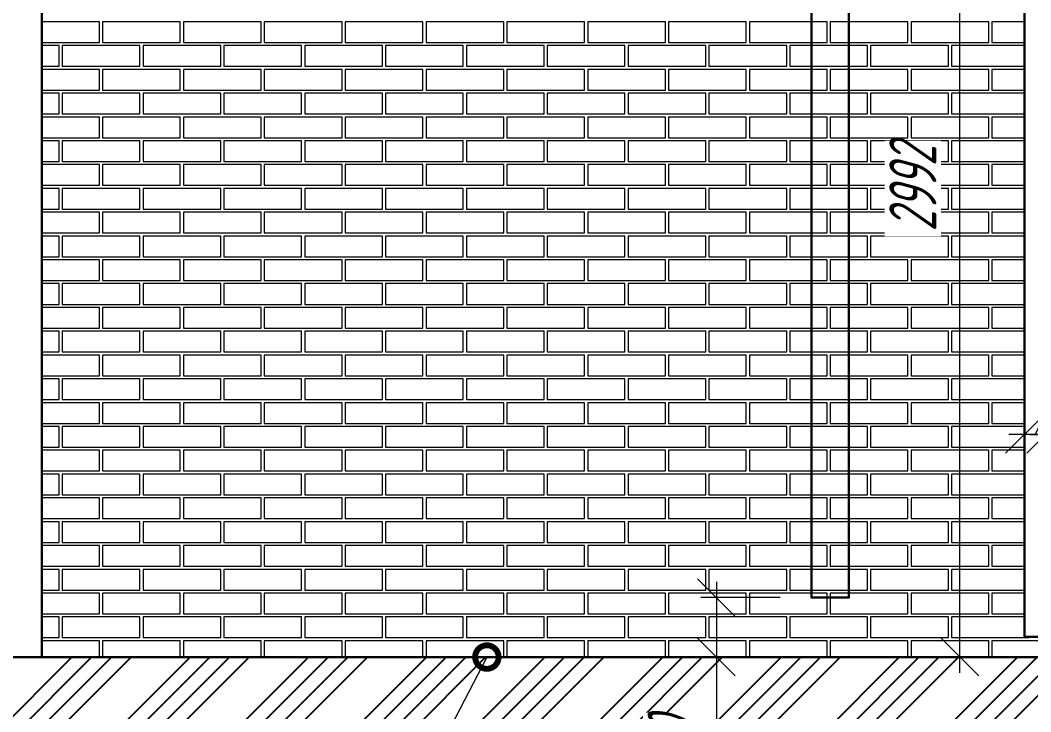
# Model space of a CAD drawing. Header units: millimetres. Extents: x -85477 to 745244, y -3684 to 128206.
# Drawn here: x 707928 to 711153, y 70829 to 73037 of the extents above; entities that cross this region are included whole.
import ezdxf
from ezdxf import colors
from ezdxf.entities.mleader import LeaderData, LeaderLine
from ezdxf.math import Vec2, Vec3

# ---------------------------------------------------------------- set-up
doc = ezdxf.new("R2010")
doc.units = ezdxf.units.MM
doc.linetypes.add('JIS_02_0.7', pattern=[1.35, 0.75, -0.6])
for name, color, linetype, lineweight in [('РАЗМЕРЫ', 5, 'Continuous', 15), ('СТЕНЫ 01', 7, 'Continuous', 50), ('ТЕКСТ', 106, 'Continuous', 20)]:
    doc.layers.add(name, color=color, linetype=linetype, lineweight=lineweight)
doc.layers.add('ШТРИХОВКА', color=3, linetype='Continuous', transparency=0.5)
doc.styles.add('ism - 01', font='simplex.shx', dxfattribs={"width": 0.62, "oblique": 15, "height": 150})
doc.styles.add('ism - 02', font='simplex.shx', dxfattribs={"width": 0.8, "oblique": 15, "height": 150})
doc.dimstyles.new('ism - 01', dxfattribs={"dimtxt": 150, "dimasz": 120, "dimexe": 50, "dimexo": 100, "dimgap": 65, "dimtad": 1, "dimdec": 0, "dimtxsty": 'ism - 01', "dimblk": 'OBLIQUE', "dimcen": 0, "dimdle": 50, "dimadec": 0, "dimazin": 0, "dimtfac": 1, "dimtdec": 0, "dimtmove": 0, "dimatfit": 3, "dimldrblk": 'OBLIQUE', "dimfxl": 1, "dimlwd": -1, "dimlwe": -1, "dimarcsym": 0})

# ---------------------------------------------------------------- blocks, each defined once
blk = doc.blocks.new('_Oblique')
at = {"color": 0, "lineweight": -2}
blk.add_line((-0.5, -0.5), (0.5, 0.5), dxfattribs=at)
blk = doc.blocks.new('*D349')
at = {"layer": 'Defpoints', "color": 0}
for p in [(710452.6, 71194), (710149.5, 71004), (710452.6, 71004)]:
    blk.add_point(p, dxfattribs=at)
at = {"layer": 'РАЗМЕРЫ', "color": 0}
for p, q in [((710149.5, 71244), (710149.5, 71004)), ((710352.6, 71194), (710099.5, 71194)), ((710352.6, 71004), (710099.5, 71004)), ((710149.5, 71004), (710149.5, 70553.4))]:
    blk.add_line(p, q, dxfattribs=at)
at = {"layer": 'РАЗМЕРЫ', "color": 0, "xscale": 120, "yscale": 120, "zscale": 120}
for p, rotation in [((710149.5, 71194), 90), ((710149.5, 71004), 270)]:
    blk.add_blockref('_Oblique', p, dxfattribs=dict(at, rotation=rotation))
at = {"layer": 'РАЗМЕРЫ', "color": 0, "insert": (710005.2, 70718.7), "char_height": 150, "attachment_point": 5, "rotation": 90, "style": 'ism - 01', "bg_fill": 3, "box_fill_scale": 1.1, "bg_fill_color": 256, "bg_fill_true_color": 13158600, "bg_fill_transparency": 0}
blk.add_mtext('190', dxfattribs=at)
blk = doc.blocks.new('_DotSmall')
at = {"color": 0, "linetype": 'ByBlock', "const_width": 0.5}
blk.add_lwpolyline([(-0.0625, 0, 1), (0.0625, 0, 1)], format="xyb", close=True, dxfattribs=at)
blk = doc.blocks.new('*D361')
at = {"layer": 'Defpoints', "color": 0}
for p in [(711568.2, 71069), (711362.3, 71004), (711568.2, 71004)]:
    blk.add_point(p, dxfattribs=at)
at = {"layer": 'РАЗМЕРЫ', "color": 0}
for p, q in [((711362.3, 71069), (711362.3, 71189)), ((711468.2, 71069), (711312.3, 71069)), ((711362.3, 71069), (711362.3, 71004)), ((711468.2, 71004), (711312.3, 71004)), ((711362.3, 71004), (711362.3, 70591.4))]:
    blk.add_line(p, q, dxfattribs=at)
at = {"layer": 'РАЗМЕРЫ', "color": 0, "xscale": 120, "yscale": 120, "zscale": 120}
for p, rotation in [((711362.3, 71069), 270), ((711362.3, 71004), 90)]:
    blk.add_blockref('_Oblique', p, dxfattribs=dict(at, rotation=rotation))
at = {"layer": 'РАЗМЕРЫ', "color": 0, "insert": (711214.8, 70617.7), "char_height": 150, "attachment_point": 5, "rotation": 90, "style": 'ism - 01', "bg_fill": 3, "box_fill_scale": 1.1, "bg_fill_color": 256, "bg_fill_true_color": 13158600, "bg_fill_transparency": 0}
blk.add_mtext('65', dxfattribs=at)
blk = doc.blocks.new('*D362')
at = {"layer": 'Defpoints', "color": 0}
for p in [(710926.7, 73996), (711132.6, 73996), (711132.6, 71004)]:
    blk.add_point(p, dxfattribs=at)
at = {"layer": 'РАЗМЕРЫ', "color": 0}
for p, q in [((710926.7, 70954), (710926.7, 74046)), ((711032.6, 73996), (710876.7, 73996)), ((711032.6, 71004), (710876.7, 71004))]:
    blk.add_line(p, q, dxfattribs=at)
at = {"layer": 'РАЗМЕРЫ', "color": 0, "xscale": 120, "yscale": 120, "zscale": 120}
for p, rotation in [((710926.7, 73996), 90), ((710926.7, 71004), 270)]:
    blk.add_blockref('_Oblique', p, dxfattribs=dict(at, rotation=rotation))
at = {"layer": 'РАЗМЕРЫ', "color": 0, "insert": (710776.5, 72500), "char_height": 150, "attachment_point": 5, "rotation": 90, "style": 'ism - 01', "bg_fill": 3, "box_fill_scale": 1.1, "bg_fill_color": 256, "bg_fill_true_color": 13158600, "bg_fill_transparency": 0}
blk.add_mtext('2992', dxfattribs=at)
blk = doc.blocks.new('*D509')
at = {"layer": 'Defpoints', "color": 0}
for p in [(712080.6, 71714.4), (711200.6, 71139), (712080.6, 71119)]:
    blk.add_point(p, dxfattribs=at)
at = {"layer": 'РАЗМЕРЫ', "color": 0, "linetype": 'Continuous'}
for p, q in [((711200.6, 71239), (711200.6, 71764.4)), ((712080.6, 71219), (712080.6, 71764.4)), ((711150.6, 71714.4), (712130.6, 71714.4))]:
    blk.add_line(p, q, dxfattribs=at)
at = {"layer": 'РАЗМЕРЫ', "color": 0, "xscale": 120, "yscale": 120, "zscale": 120, "rotation": 180}
blk.add_blockref('_Oblique', (711200.6, 71714.4), dxfattribs=at)
at = {"layer": 'РАЗМЕРЫ', "color": 0, "xscale": 120, "yscale": 120, "zscale": 120}
blk.add_blockref('_Oblique', (712080.6, 71714.4), dxfattribs=at)
at = {"layer": 'РАЗМЕРЫ', "color": 0, "insert": (711640.6, 71854.4), "char_height": 150, "attachment_point": 5, "style": 'ism - 01', "bg_fill": 3, "box_fill_scale": 1.1, "bg_fill_color": 256, "bg_fill_true_color": 13158600, "bg_fill_transparency": 0}
blk.add_mtext('880', dxfattribs=at)
blk = doc.blocks.new('*D510')
at = {"layer": 'Defpoints', "color": 0}
for p in [(711132.6, 71714.4), (711132.6, 71714.4), (711200.6, 71714.4)]:
    blk.add_point(p, dxfattribs=at)
at = {"layer": 'РАЗМЕРЫ', "color": 0, "linetype": 'Continuous'}
for p, q in [((711302.8, 72003.9), (711166.6, 71714.4)), ((711591.5, 72003.9), (711302.8, 72003.9)), ((711132.6, 71814.4), (711132.6, 71764.4)), ((711200.6, 71814.4), (711200.6, 71764.4)), ((711250.6, 71714.4), (711082.6, 71714.4))]:
    blk.add_line(p, q, dxfattribs=at)
at = {"layer": 'РАЗМЕРЫ', "color": 0, "xscale": 120, "yscale": 120, "zscale": 120}
blk.add_blockref('_Oblique', (711132.6, 71714.4), dxfattribs=at)
at = {"layer": 'РАЗМЕРЫ', "color": 0, "xscale": 120, "yscale": 120, "zscale": 120, "rotation": 180}
blk.add_blockref('_Oblique', (711200.6, 71714.4), dxfattribs=at)
at = {"layer": 'РАЗМЕРЫ', "color": 0, "insert": (711447.2, 72148.2), "char_height": 150, "attachment_point": 5, "style": 'ism - 01', "bg_fill": 3, "box_fill_scale": 1.1, "bg_fill_color": 256, "bg_fill_true_color": 13158600, "bg_fill_transparency": 0}
blk.add_mtext('68', dxfattribs=at)

msp = doc.modelspace()

# ---------------------------------------------------------------- hatches: boundary and pattern name
at = {"layer": 'ШТРИХОВКА', "true_color": 0x000000}
h = msp.add_hatch(dxfattribs=at)
h.set_pattern_fill('ANSI34', color=18, scale=14)
h.set_pattern_definition([(45, (62769.92, -19123.8), (-188.58538, 188.58538), []), (45, (62832.78, -19123.8), (-188.58538, 188.58538), []), (45, (62895.65, -19123.8), (-188.58538, 188.58538), []), (45, (62958.5, -19123.8), (-188.58538, 188.58538), [])])
h.paths.add_polyline_path([(711656.6, 71004), (705769.8, 71004), (705770.3, 70704), (711469.1, 70704), (714550.4, 68006.5), (717981.6, 68006.5), (717981.6, 70544), (723506.6, 70544), (723506.6, 70844), (717681.6, 70844), (717681.6, 68254), (714581.6, 68254), (714581.6, 68466), (714337.8, 68466), (714337.8, 68677.5), (714094.1, 68677.5), (714094.1, 68889), (713850.3, 68889), (713850.3, 69100.5), (713606.6, 69100.5), (713606.6, 69312), (713362.8, 69312), (713362.8, 69523.5), (713119.1, 69523.5), (713119.1, 69735), (712875.3, 69735), (712875.3, 69946.5), (712631.6, 69946.5), (712631.6, 70158), (712387.8, 70158), (712387.8, 70369.5), (712144.1, 70369.5), (712144.1, 70581), (711900.3, 70581), (711900.3, 70792.5), (711656.6, 70792.5)])

# ---------------------------------------------------------------- linework, layer by layer
at = {"layer": 'РАЗМЕРЫ', "color": 9, "transparency": 33554559}
for points in [[(707996.6, 72966), (708180.9, 72966), (708180.9, 73032), (707996.6, 73032)], [(711132.6, 73032), (711028.9, 73032), (711028.9, 72966), (711132.6, 72966)], [(707996.6, 72890), (708051.9, 72890), (708051.9, 72956), (707996.6, 72956)], [(711132.6, 72956), (710899.9, 72956), (710899.9, 72890), (711132.6, 72890)], [(707996.6, 72814), (708180.9, 72814), (708180.9, 72880), (707996.6, 72880)], [(711132.6, 72880), (711028.9, 72880), (711028.9, 72814), (711132.6, 72814)], [(707996.6, 72738), (708051.9, 72738), (708051.9, 72804), (707996.6, 72804)], [(711132.6, 72804), (710899.9, 72804), (710899.9, 72738), (711132.6, 72738)], [(707996.6, 72662), (708180.9, 72662), (708180.9, 72728), (707996.6, 72728)], [(711132.6, 72728), (711028.9, 72728), (711028.9, 72662), (711132.6, 72662)], [(707996.6, 72586), (708051.9, 72586), (708051.9, 72652), (707996.6, 72652)], [(711132.6, 72652), (710899.9, 72652), (710899.9, 72586), (711132.6, 72586)], [(707996.6, 72510), (708180.9, 72510), (708180.9, 72576), (707996.6, 72576)], [(711132.6, 72576), (711028.9, 72576), (711028.9, 72510), (711132.6, 72510)], [(707996.6, 72434), (708051.9, 72434), (708051.9, 72500), (707996.6, 72500)], [(711132.6, 72500), (710899.9, 72500), (710899.9, 72434), (711132.6, 72434)], [(707996.6, 72358), (708180.9, 72358), (708180.9, 72424), (707996.6, 72424)], [(711132.6, 72424), (711028.9, 72424), (711028.9, 72358), (711132.6, 72358)], [(707996.6, 72282), (708051.9, 72282), (708051.9, 72348), (707996.6, 72348)], [(711132.6, 72348), (710899.9, 72348), (710899.9, 72282), (711132.6, 72282)], [(707996.6, 72206), (708180.9, 72206), (708180.9, 72272), (707996.6, 72272)], [(711132.6, 72272), (711028.9, 72272), (711028.9, 72206), (711132.6, 72206)], [(707996.6, 72130), (708051.9, 72130), (708051.9, 72196), (707996.6, 72196)], [(711132.6, 72196), (710899.9, 72196), (710899.9, 72130), (711132.6, 72130)], [(707996.6, 72054), (708180.9, 72054), (708180.9, 72120), (707996.6, 72120)], [(711132.6, 72120), (711028.9, 72120), (711028.9, 72054), (711132.6, 72054)], [(707996.6, 71978), (708051.9, 71978), (708051.9, 72044), (707996.6, 72044)], [(711132.6, 72044), (710899.9, 72044), (710899.9, 71978), (711132.6, 71978)], [(707996.6, 71902), (708180.9, 71902), (708180.9, 71968), (707996.6, 71968)], [(711132.6, 71968), (711028.9, 71968), (711028.9, 71902), (711132.6, 71902)], [(707996.6, 71826), (708051.9, 71826), (708051.9, 71892), (707996.6, 71892)], [(711132.6, 71892), (710899.9, 71892), (710899.9, 71826), (711132.6, 71826)], [(707996.6, 71750), (708180.9, 71750), (708180.9, 71816), (707996.6, 71816)], [(711132.6, 71816), (711028.9, 71816), (711028.9, 71750), (711132.6, 71750)], [(707996.6, 71674), (708051.9, 71674), (708051.9, 71740), (707996.6, 71740)], [(711132.6, 71740), (710899.9, 71740), (710899.9, 71674), (711132.6, 71674)], [(707996.6, 71598), (708180.9, 71598), (708180.9, 71664), (707996.6, 71664)], [(711132.6, 71664), (711028.9, 71664), (711028.9, 71598), (711132.6, 71598)], [(707996.6, 71522), (708051.9, 71522), (708051.9, 71588), (707996.6, 71588)], [(711132.6, 71588), (710899.9, 71588), (710899.9, 71522), (711132.6, 71522)], [(707996.6, 71446), (708180.9, 71446), (708180.9, 71512), (707996.6, 71512)], [(711132.6, 71512), (711028.9, 71512), (711028.9, 71446), (711132.6, 71446)], [(707996.6, 71370), (708051.9, 71370), (708051.9, 71436), (707996.6, 71436)], [(711132.6, 71436), (710899.9, 71436), (710899.9, 71370), (711132.6, 71370)], [(707996.6, 71294), (708180.9, 71294), (708180.9, 71360), (707996.6, 71360)], [(711132.6, 71360), (711028.9, 71360), (711028.9, 71294), (711132.6, 71294)], [(707996.6, 71218), (708051.9, 71218), (708051.9, 71284), (707996.6, 71284)], [(711132.6, 71284), (710899.9, 71284), (710899.9, 71218), (711132.6, 71218)], [(707996.6, 71142), (708180.9, 71142), (708180.9, 71208), (707996.6, 71208)], [(711132.6, 71208), (711028.9, 71208), (711028.9, 71142), (711132.6, 71142)], [(707996.6, 71066), (708051.9, 71066), (708051.9, 71132), (707996.6, 71132)], [(711132.6, 71132), (710899.9, 71132), (710899.9, 71066), (711147.9, 71066), (711147.9, 71069)], [(708180.9, 71004), (708180.9, 71056), (707996.6, 71056)], [(708438.9, 71004), (708438.9, 71056), (708190.9, 71056), (708190.9, 71004)], [(708696.9, 71004), (708696.9, 71056), (708448.9, 71056), (708448.9, 71004)], [(708954.9, 71004), (708954.9, 71056), (708706.9, 71056), (708706.9, 71004)], [(709212.9, 71004), (709212.9, 71056), (708964.9, 71056), (708964.9, 71004)], [(709470.9, 71004), (709470.9, 71056), (709222.9, 71056), (709222.9, 71004)], [(709728.9, 71004), (709728.9, 71056), (709480.9, 71056), (709480.9, 71004)], [(709986.9, 71004), (709986.9, 71056), (709738.9, 71056), (709738.9, 71004)], [(710244.9, 71004), (710244.9, 71056), (709996.9, 71056), (709996.9, 71004)], [(710502.9, 71004), (710502.9, 71056), (710254.9, 71056), (710254.9, 71004)], [(710760.9, 71004), (710760.9, 71056), (710512.9, 71056), (710512.9, 71004)], [(711018.9, 71004), (711018.9, 71056), (710770.9, 71056), (710770.9, 71004)], [(711276.9, 71004), (711276.9, 71056), (711028.9, 71056), (711028.9, 71004)]]:
    msp.add_lwpolyline(points, dxfattribs=at)
for points in [[(708190.9, 72966), (708438.9, 72966), (708438.9, 73032), (708190.9, 73032)], [(708448.9, 72966), (708696.9, 72966), (708696.9, 73032), (708448.9, 73032)], [(708706.9, 72966), (708954.9, 72966), (708954.9, 73032), (708706.9, 73032)], [(708964.9, 72966), (709212.9, 72966), (709212.9, 73032), (708964.9, 73032)], [(709222.9, 72966), (709470.9, 72966), (709470.9, 73032), (709222.9, 73032)], [(709480.9, 72966), (709728.9, 72966), (709728.9, 73032), (709480.9, 73032)], [(709738.9, 72966), (709986.9, 72966), (709986.9, 73032), (709738.9, 73032)], [(709996.9, 72966), (710244.9, 72966), (710244.9, 73032), (709996.9, 73032)], [(710254.9, 72966), (710502.9, 72966), (710502.9, 73032), (710254.9, 73032)], [(710512.9, 72966), (710760.9, 72966), (710760.9, 73032), (710512.9, 73032)], [(710770.9, 72966), (711018.9, 72966), (711018.9, 73032), (710770.9, 73032)], [(708061.9, 72890), (708309.9, 72890), (708309.9, 72956), (708061.9, 72956)], [(708319.9, 72890), (708567.9, 72890), (708567.9, 72956), (708319.9, 72956)], [(708577.9, 72890), (708825.9, 72890), (708825.9, 72956), (708577.9, 72956)], [(708835.9, 72890), (709083.9, 72890), (709083.9, 72956), (708835.9, 72956)], [(709093.9, 72890), (709341.9, 72890), (709341.9, 72956), (709093.9, 72956)], [(709351.9, 72890), (709599.9, 72890), (709599.9, 72956), (709351.9, 72956)], [(709609.9, 72890), (709857.9, 72890), (709857.9, 72956), (709609.9, 72956)], [(709867.9, 72890), (710115.9, 72890), (710115.9, 72956), (709867.9, 72956)], [(710125.9, 72890), (710373.9, 72890), (710373.9, 72956), (710125.9, 72956)], [(710383.9, 72890), (710631.9, 72890), (710631.9, 72956), (710383.9, 72956)], [(710641.9, 72890), (710889.9, 72890), (710889.9, 72956), (710641.9, 72956)], [(708190.9, 72814), (708438.9, 72814), (708438.9, 72880), (708190.9, 72880)], [(708448.9, 72814), (708696.9, 72814), (708696.9, 72880), (708448.9, 72880)], [(708706.9, 72814), (708954.9, 72814), (708954.9, 72880), (708706.9, 72880)], [(708964.9, 72814), (709212.9, 72814), (709212.9, 72880), (708964.9, 72880)], [(709222.9, 72814), (709470.9, 72814), (709470.9, 72880), (709222.9, 72880)], [(709480.9, 72814), (709728.9, 72814), (709728.9, 72880), (709480.9, 72880)], [(709738.9, 72814), (709986.9, 72814), (709986.9, 72880), (709738.9, 72880)], [(709996.9, 72814), (710244.9, 72814), (710244.9, 72880), (709996.9, 72880)], [(710254.9, 72814), (710502.9, 72814), (710502.9, 72880), (710254.9, 72880)], [(710512.9, 72814), (710760.9, 72814), (710760.9, 72880), (710512.9, 72880)], [(710770.9, 72814), (711018.9, 72814), (711018.9, 72880), (710770.9, 72880)], [(708061.9, 72738), (708309.9, 72738), (708309.9, 72804), (708061.9, 72804)], [(708319.9, 72738), (708567.9, 72738), (708567.9, 72804), (708319.9, 72804)], [(708577.9, 72738), (708825.9, 72738), (708825.9, 72804), (708577.9, 72804)], [(708835.9, 72738), (709083.9, 72738), (709083.9, 72804), (708835.9, 72804)], [(709093.9, 72738), (709341.9, 72738), (709341.9, 72804), (709093.9, 72804)], [(709351.9, 72738), (709599.9, 72738), (709599.9, 72804), (709351.9, 72804)], [(709609.9, 72738), (709857.9, 72738), (709857.9, 72804), (709609.9, 72804)], [(709867.9, 72738), (710115.9, 72738), (710115.9, 72804), (709867.9, 72804)], [(710125.9, 72738), (710373.9, 72738), (710373.9, 72804), (710125.9, 72804)], [(710383.9, 72738), (710631.9, 72738), (710631.9, 72804), (710383.9, 72804)], [(710641.9, 72738), (710889.9, 72738), (710889.9, 72804), (710641.9, 72804)], [(708190.9, 72662), (708438.9, 72662), (708438.9, 72728), (708190.9, 72728)], [(708448.9, 72662), (708696.9, 72662), (708696.9, 72728), (708448.9, 72728)], [(708706.9, 72662), (708954.9, 72662), (708954.9, 72728), (708706.9, 72728)], [(708964.9, 72662), (709212.9, 72662), (709212.9, 72728), (708964.9, 72728)], [(709222.9, 72662), (709470.9, 72662), (709470.9, 72728), (709222.9, 72728)], [(709480.9, 72662), (709728.9, 72662), (709728.9, 72728), (709480.9, 72728)], [(709738.9, 72662), (709986.9, 72662), (709986.9, 72728), (709738.9, 72728)], [(709996.9, 72662), (710244.9, 72662), (710244.9, 72728), (709996.9, 72728)], [(710254.9, 72662), (710502.9, 72662), (710502.9, 72728), (710254.9, 72728)], [(710512.9, 72662), (710760.9, 72662), (710760.9, 72728), (710512.9, 72728)], [(710770.9, 72662), (711018.9, 72662), (711018.9, 72728), (710770.9, 72728)], [(708061.9, 72586), (708309.9, 72586), (708309.9, 72652), (708061.9, 72652)], [(708319.9, 72586), (708567.9, 72586), (708567.9, 72652), (708319.9, 72652)], [(708577.9, 72586), (708825.9, 72586), (708825.9, 72652), (708577.9, 72652)], [(708835.9, 72586), (709083.9, 72586), (709083.9, 72652), (708835.9, 72652)], [(709093.9, 72586), (709341.9, 72586), (709341.9, 72652), (709093.9, 72652)], [(709351.9, 72586), (709599.9, 72586), (709599.9, 72652), (709351.9, 72652)], [(709609.9, 72586), (709857.9, 72586), (709857.9, 72652), (709609.9, 72652)], [(709867.9, 72586), (710115.9, 72586), (710115.9, 72652), (709867.9, 72652)], [(710125.9, 72586), (710373.9, 72586), (710373.9, 72652), (710125.9, 72652)], [(710383.9, 72586), (710631.9, 72586), (710631.9, 72652), (710383.9, 72652)], [(710641.9, 72586), (710889.9, 72586), (710889.9, 72652), (710641.9, 72652)], [(708190.9, 72510), (708438.9, 72510), (708438.9, 72576), (708190.9, 72576)], [(708448.9, 72510), (708696.9, 72510), (708696.9, 72576), (708448.9, 72576)], [(708706.9, 72510), (708954.9, 72510), (708954.9, 72576), (708706.9, 72576)], [(708964.9, 72510), (709212.9, 72510), (709212.9, 72576), (708964.9, 72576)], [(709222.9, 72510), (709470.9, 72510), (709470.9, 72576), (709222.9, 72576)], [(709480.9, 72510), (709728.9, 72510), (709728.9, 72576), (709480.9, 72576)], [(709738.9, 72510), (709986.9, 72510), (709986.9, 72576), (709738.9, 72576)], [(709996.9, 72510), (710244.9, 72510), (710244.9, 72576), (709996.9, 72576)], [(710254.9, 72510), (710502.9, 72510), (710502.9, 72576), (710254.9, 72576)], [(710512.9, 72510), (710760.9, 72510), (710760.9, 72576), (710512.9, 72576)], [(710770.9, 72510), (711018.9, 72510), (711018.9, 72576), (710770.9, 72576)], [(708061.9, 72434), (708309.9, 72434), (708309.9, 72500), (708061.9, 72500)], [(708319.9, 72434), (708567.9, 72434), (708567.9, 72500), (708319.9, 72500)], [(708577.9, 72434), (708825.9, 72434), (708825.9, 72500), (708577.9, 72500)], [(708835.9, 72434), (709083.9, 72434), (709083.9, 72500), (708835.9, 72500)], [(709093.9, 72434), (709341.9, 72434), (709341.9, 72500), (709093.9, 72500)], [(709351.9, 72434), (709599.9, 72434), (709599.9, 72500), (709351.9, 72500)], [(709609.9, 72434), (709857.9, 72434), (709857.9, 72500), (709609.9, 72500)], [(709867.9, 72434), (710115.9, 72434), (710115.9, 72500), (709867.9, 72500)], [(710125.9, 72434), (710373.9, 72434), (710373.9, 72500), (710125.9, 72500)], [(710383.9, 72434), (710631.9, 72434), (710631.9, 72500), (710383.9, 72500)], [(710641.9, 72434), (710889.9, 72434), (710889.9, 72500), (710641.9, 72500)], [(708190.9, 72358), (708438.9, 72358), (708438.9, 72424), (708190.9, 72424)], [(708448.9, 72358), (708696.9, 72358), (708696.9, 72424), (708448.9, 72424)], [(708706.9, 72358), (708954.9, 72358), (708954.9, 72424), (708706.9, 72424)], [(708964.9, 72358), (709212.9, 72358), (709212.9, 72424), (708964.9, 72424)], [(709222.9, 72358), (709470.9, 72358), (709470.9, 72424), (709222.9, 72424)], [(709480.9, 72358), (709728.9, 72358), (709728.9, 72424), (709480.9, 72424)], [(709738.9, 72358), (709986.9, 72358), (709986.9, 72424), (709738.9, 72424)], [(709996.9, 72358), (710244.9, 72358), (710244.9, 72424), (709996.9, 72424)], [(710254.9, 72358), (710502.9, 72358), (710502.9, 72424), (710254.9, 72424)], [(710512.9, 72358), (710760.9, 72358), (710760.9, 72424), (710512.9, 72424)], [(710770.9, 72358), (711018.9, 72358), (711018.9, 72424), (710770.9, 72424)], [(708061.9, 72282), (708309.9, 72282), (708309.9, 72348), (708061.9, 72348)], [(708319.9, 72282), (708567.9, 72282), (708567.9, 72348), (708319.9, 72348)], [(708577.9, 72282), (708825.9, 72282), (708825.9, 72348), (708577.9, 72348)], [(708835.9, 72282), (709083.9, 72282), (709083.9, 72348), (708835.9, 72348)], [(709093.9, 72282), (709341.9, 72282), (709341.9, 72348), (709093.9, 72348)], [(709351.9, 72282), (709599.9, 72282), (709599.9, 72348), (709351.9, 72348)], [(709609.9, 72282), (709857.9, 72282), (709857.9, 72348), (709609.9, 72348)], [(709867.9, 72282), (710115.9, 72282), (710115.9, 72348), (709867.9, 72348)], [(710125.9, 72282), (710373.9, 72282), (710373.9, 72348), (710125.9, 72348)], [(710383.9, 72282), (710631.9, 72282), (710631.9, 72348), (710383.9, 72348)], [(710641.9, 72282), (710889.9, 72282), (710889.9, 72348), (710641.9, 72348)], [(708190.9, 72206), (708438.9, 72206), (708438.9, 72272), (708190.9, 72272)], [(708448.9, 72206), (708696.9, 72206), (708696.9, 72272), (708448.9, 72272)], [(708706.9, 72206), (708954.9, 72206), (708954.9, 72272), (708706.9, 72272)], [(708964.9, 72206), (709212.9, 72206), (709212.9, 72272), (708964.9, 72272)], [(709222.9, 72206), (709470.9, 72206), (709470.9, 72272), (709222.9, 72272)], [(709480.9, 72206), (709728.9, 72206), (709728.9, 72272), (709480.9, 72272)], [(709738.9, 72206), (709986.9, 72206), (709986.9, 72272), (709738.9, 72272)], [(709996.9, 72206), (710244.9, 72206), (710244.9, 72272), (709996.9, 72272)], [(710254.9, 72206), (710502.9, 72206), (710502.9, 72272), (710254.9, 72272)], [(710512.9, 72206), (710760.9, 72206), (710760.9, 72272), (710512.9, 72272)], [(710770.9, 72206), (711018.9, 72206), (711018.9, 72272), (710770.9, 72272)], [(708061.9, 72130), (708309.9, 72130), (708309.9, 72196), (708061.9, 72196)], [(708319.9, 72130), (708567.9, 72130), (708567.9, 72196), (708319.9, 72196)], [(708577.9, 72130), (708825.9, 72130), (708825.9, 72196), (708577.9, 72196)], [(708835.9, 72130), (709083.9, 72130), (709083.9, 72196), (708835.9, 72196)], [(709093.9, 72130), (709341.9, 72130), (709341.9, 72196), (709093.9, 72196)], [(709351.9, 72130), (709599.9, 72130), (709599.9, 72196), (709351.9, 72196)], [(709609.9, 72130), (709857.9, 72130), (709857.9, 72196), (709609.9, 72196)], [(709867.9, 72130), (710115.9, 72130), (710115.9, 72196), (709867.9, 72196)], [(710125.9, 72130), (710373.9, 72130), (710373.9, 72196), (710125.9, 72196)], [(710383.9, 72130), (710631.9, 72130), (710631.9, 72196), (710383.9, 72196)], [(710641.9, 72130), (710889.9, 72130), (710889.9, 72196), (710641.9, 72196)], [(708190.9, 72054), (708438.9, 72054), (708438.9, 72120), (708190.9, 72120)], [(708448.9, 72054), (708696.9, 72054), (708696.9, 72120), (708448.9, 72120)], [(708706.9, 72054), (708954.9, 72054), (708954.9, 72120), (708706.9, 72120)], [(708964.9, 72054), (709212.9, 72054), (709212.9, 72120), (708964.9, 72120)], [(709222.9, 72054), (709470.9, 72054), (709470.9, 72120), (709222.9, 72120)], [(709480.9, 72054), (709728.9, 72054), (709728.9, 72120), (709480.9, 72120)], [(709738.9, 72054), (709986.9, 72054), (709986.9, 72120), (709738.9, 72120)], [(709996.9, 72054), (710244.9, 72054), (710244.9, 72120), (709996.9, 72120)], [(710254.9, 72054), (710502.9, 72054), (710502.9, 72120), (710254.9, 72120)], [(710512.9, 72054), (710760.9, 72054), (710760.9, 72120), (710512.9, 72120)], [(710770.9, 72054), (711018.9, 72054), (711018.9, 72120), (710770.9, 72120)], [(708061.9, 71978), (708309.9, 71978), (708309.9, 72044), (708061.9, 72044)], [(708319.9, 71978), (708567.9, 71978), (708567.9, 72044), (708319.9, 72044)], [(708577.9, 71978), (708825.9, 71978), (708825.9, 72044), (708577.9, 72044)], [(708835.9, 71978), (709083.9, 71978), (709083.9, 72044), (708835.9, 72044)], [(709093.9, 71978), (709341.9, 71978), (709341.9, 72044), (709093.9, 72044)], [(709351.9, 71978), (709599.9, 71978), (709599.9, 72044), (709351.9, 72044)], [(709609.9, 71978), (709857.9, 71978), (709857.9, 72044), (709609.9, 72044)], [(709867.9, 71978), (710115.9, 71978), (710115.9, 72044), (709867.9, 72044)], [(710125.9, 71978), (710373.9, 71978), (710373.9, 72044), (710125.9, 72044)], [(710383.9, 71978), (710631.9, 71978), (710631.9, 72044), (710383.9, 72044)], [(710641.9, 71978), (710889.9, 71978), (710889.9, 72044), (710641.9, 72044)], [(708190.9, 71902), (708438.9, 71902), (708438.9, 71968), (708190.9, 71968)], [(708448.9, 71902), (708696.9, 71902), (708696.9, 71968), (708448.9, 71968)], [(708706.9, 71902), (708954.9, 71902), (708954.9, 71968), (708706.9, 71968)], [(708964.9, 71902), (709212.9, 71902), (709212.9, 71968), (708964.9, 71968)], [(709222.9, 71902), (709470.9, 71902), (709470.9, 71968), (709222.9, 71968)], [(709480.9, 71902), (709728.9, 71902), (709728.9, 71968), (709480.9, 71968)], [(709738.9, 71902), (709986.9, 71902), (709986.9, 71968), (709738.9, 71968)], [(709996.9, 71902), (710244.9, 71902), (710244.9, 71968), (709996.9, 71968)], [(710254.9, 71902), (710502.9, 71902), (710502.9, 71968), (710254.9, 71968)], [(710512.9, 71902), (710760.9, 71902), (710760.9, 71968), (710512.9, 71968)], [(710770.9, 71902), (711018.9, 71902), (711018.9, 71968), (710770.9, 71968)], [(708061.9, 71826), (708309.9, 71826), (708309.9, 71892), (708061.9, 71892)], [(708319.9, 71826), (708567.9, 71826), (708567.9, 71892), (708319.9, 71892)], [(708577.9, 71826), (708825.9, 71826), (708825.9, 71892), (708577.9, 71892)], [(708835.9, 71826), (709083.9, 71826), (709083.9, 71892), (708835.9, 71892)], [(709093.9, 71826), (709341.9, 71826), (709341.9, 71892), (709093.9, 71892)], [(709351.9, 71826), (709599.9, 71826), (709599.9, 71892), (709351.9, 71892)], [(709609.9, 71826), (709857.9, 71826), (709857.9, 71892), (709609.9, 71892)], [(709867.9, 71826), (710115.9, 71826), (710115.9, 71892), (709867.9, 71892)], [(710125.9, 71826), (710373.9, 71826), (710373.9, 71892), (710125.9, 71892)], [(710383.9, 71826), (710631.9, 71826), (710631.9, 71892), (710383.9, 71892)], [(710641.9, 71826), (710889.9, 71826), (710889.9, 71892), (710641.9, 71892)], [(708190.9, 71750), (708438.9, 71750), (708438.9, 71816), (708190.9, 71816)], [(708448.9, 71750), (708696.9, 71750), (708696.9, 71816), (708448.9, 71816)], [(708706.9, 71750), (708954.9, 71750), (708954.9, 71816), (708706.9, 71816)], [(708964.9, 71750), (709212.9, 71750), (709212.9, 71816), (708964.9, 71816)], [(709222.9, 71750), (709470.9, 71750), (709470.9, 71816), (709222.9, 71816)], [(709480.9, 71750), (709728.9, 71750), (709728.9, 71816), (709480.9, 71816)], [(709738.9, 71750), (709986.9, 71750), (709986.9, 71816), (709738.9, 71816)], [(709996.9, 71750), (710244.9, 71750), (710244.9, 71816), (709996.9, 71816)], [(710254.9, 71750), (710502.9, 71750), (710502.9, 71816), (710254.9, 71816)], [(710512.9, 71750), (710760.9, 71750), (710760.9, 71816), (710512.9, 71816)], [(710770.9, 71750), (711018.9, 71750), (711018.9, 71816), (710770.9, 71816)], [(708061.9, 71674), (708309.9, 71674), (708309.9, 71740), (708061.9, 71740)], [(708319.9, 71674), (708567.9, 71674), (708567.9, 71740), (708319.9, 71740)], [(708577.9, 71674), (708825.9, 71674), (708825.9, 71740), (708577.9, 71740)], [(708835.9, 71674), (709083.9, 71674), (709083.9, 71740), (708835.9, 71740)], [(709093.9, 71674), (709341.9, 71674), (709341.9, 71740), (709093.9, 71740)], [(709351.9, 71674), (709599.9, 71674), (709599.9, 71740), (709351.9, 71740)], [(709609.9, 71674), (709857.9, 71674), (709857.9, 71740), (709609.9, 71740)], [(709867.9, 71674), (710115.9, 71674), (710115.9, 71740), (709867.9, 71740)], [(710125.9, 71674), (710373.9, 71674), (710373.9, 71740), (710125.9, 71740)], [(710383.9, 71674), (710631.9, 71674), (710631.9, 71740), (710383.9, 71740)], [(710641.9, 71674), (710889.9, 71674), (710889.9, 71740), (710641.9, 71740)], [(708190.9, 71598), (708438.9, 71598), (708438.9, 71664), (708190.9, 71664)], [(708448.9, 71598), (708696.9, 71598), (708696.9, 71664), (708448.9, 71664)], [(708706.9, 71598), (708954.9, 71598), (708954.9, 71664), (708706.9, 71664)], [(708964.9, 71598), (709212.9, 71598), (709212.9, 71664), (708964.9, 71664)], [(709222.9, 71598), (709470.9, 71598), (709470.9, 71664), (709222.9, 71664)], [(709480.9, 71598), (709728.9, 71598), (709728.9, 71664), (709480.9, 71664)], [(709738.9, 71598), (709986.9, 71598), (709986.9, 71664), (709738.9, 71664)], [(709996.9, 71598), (710244.9, 71598), (710244.9, 71664), (709996.9, 71664)], [(710254.9, 71598), (710502.9, 71598), (710502.9, 71664), (710254.9, 71664)], [(710512.9, 71598), (710760.9, 71598), (710760.9, 71664), (710512.9, 71664)], [(710770.9, 71598), (711018.9, 71598), (711018.9, 71664), (710770.9, 71664)], [(708061.9, 71522), (708309.9, 71522), (708309.9, 71588), (708061.9, 71588)], [(708319.9, 71522), (708567.9, 71522), (708567.9, 71588), (708319.9, 71588)], [(708577.9, 71522), (708825.9, 71522), (708825.9, 71588), (708577.9, 71588)], [(708835.9, 71522), (709083.9, 71522), (709083.9, 71588), (708835.9, 71588)], [(709093.9, 71522), (709341.9, 71522), (709341.9, 71588), (709093.9, 71588)], [(709351.9, 71522), (709599.9, 71522), (709599.9, 71588), (709351.9, 71588)], [(709609.9, 71522), (709857.9, 71522), (709857.9, 71588), (709609.9, 71588)], [(709867.9, 71522), (710115.9, 71522), (710115.9, 71588), (709867.9, 71588)], [(710125.9, 71522), (710373.9, 71522), (710373.9, 71588), (710125.9, 71588)], [(710383.9, 71522), (710631.9, 71522), (710631.9, 71588), (710383.9, 71588)], [(710641.9, 71522), (710889.9, 71522), (710889.9, 71588), (710641.9, 71588)], [(708190.9, 71446), (708438.9, 71446), (708438.9, 71512), (708190.9, 71512)], [(708448.9, 71446), (708696.9, 71446), (708696.9, 71512), (708448.9, 71512)], [(708706.9, 71446), (708954.9, 71446), (708954.9, 71512), (708706.9, 71512)], [(708964.9, 71446), (709212.9, 71446), (709212.9, 71512), (708964.9, 71512)], [(709222.9, 71446), (709470.9, 71446), (709470.9, 71512), (709222.9, 71512)], [(709480.9, 71446), (709728.9, 71446), (709728.9, 71512), (709480.9, 71512)], [(709738.9, 71446), (709986.9, 71446), (709986.9, 71512), (709738.9, 71512)], [(709996.9, 71446), (710244.9, 71446), (710244.9, 71512), (709996.9, 71512)], [(710254.9, 71446), (710502.9, 71446), (710502.9, 71512), (710254.9, 71512)], [(710512.9, 71446), (710760.9, 71446), (710760.9, 71512), (710512.9, 71512)], [(710770.9, 71446), (711018.9, 71446), (711018.9, 71512), (710770.9, 71512)], [(708061.9, 71370), (708309.9, 71370), (708309.9, 71436), (708061.9, 71436)], [(708319.9, 71370), (708567.9, 71370), (708567.9, 71436), (708319.9, 71436)], [(708577.9, 71370), (708825.9, 71370), (708825.9, 71436), (708577.9, 71436)], [(708835.9, 71370), (709083.9, 71370), (709083.9, 71436), (708835.9, 71436)], [(709093.9, 71370), (709341.9, 71370), (709341.9, 71436), (709093.9, 71436)], [(709351.9, 71370), (709599.9, 71370), (709599.9, 71436), (709351.9, 71436)], [(709609.9, 71370), (709857.9, 71370), (709857.9, 71436), (709609.9, 71436)], [(709867.9, 71370), (710115.9, 71370), (710115.9, 71436), (709867.9, 71436)], [(710125.9, 71370), (710373.9, 71370), (710373.9, 71436), (710125.9, 71436)], [(710383.9, 71370), (710631.9, 71370), (710631.9, 71436), (710383.9, 71436)], [(710641.9, 71370), (710889.9, 71370), (710889.9, 71436), (710641.9, 71436)], [(708190.9, 71294), (708438.9, 71294), (708438.9, 71360), (708190.9, 71360)], [(708448.9, 71294), (708696.9, 71294), (708696.9, 71360), (708448.9, 71360)], [(708706.9, 71294), (708954.9, 71294), (708954.9, 71360), (708706.9, 71360)], [(708964.9, 71294), (709212.9, 71294), (709212.9, 71360), (708964.9, 71360)], [(709222.9, 71294), (709470.9, 71294), (709470.9, 71360), (709222.9, 71360)], [(709480.9, 71294), (709728.9, 71294), (709728.9, 71360), (709480.9, 71360)], [(709738.9, 71294), (709986.9, 71294), (709986.9, 71360), (709738.9, 71360)], [(709996.9, 71294), (710244.9, 71294), (710244.9, 71360), (709996.9, 71360)], [(710254.9, 71294), (710502.9, 71294), (710502.9, 71360), (710254.9, 71360)], [(710512.9, 71294), (710760.9, 71294), (710760.9, 71360), (710512.9, 71360)], [(710770.9, 71294), (711018.9, 71294), (711018.9, 71360), (710770.9, 71360)], [(708061.9, 71218), (708309.9, 71218), (708309.9, 71284), (708061.9, 71284)], [(708319.9, 71218), (708567.9, 71218), (708567.9, 71284), (708319.9, 71284)], [(708577.9, 71218), (708825.9, 71218), (708825.9, 71284), (708577.9, 71284)], [(708835.9, 71218), (709083.9, 71218), (709083.9, 71284), (708835.9, 71284)], [(709093.9, 71218), (709341.9, 71218), (709341.9, 71284), (709093.9, 71284)], [(709351.9, 71218), (709599.9, 71218), (709599.9, 71284), (709351.9, 71284)], [(709609.9, 71218), (709857.9, 71218), (709857.9, 71284), (709609.9, 71284)], [(709867.9, 71218), (710115.9, 71218), (710115.9, 71284), (709867.9, 71284)], [(710125.9, 71218), (710373.9, 71218), (710373.9, 71284), (710125.9, 71284)], [(710383.9, 71218), (710631.9, 71218), (710631.9, 71284), (710383.9, 71284)], [(710641.9, 71218), (710889.9, 71218), (710889.9, 71284), (710641.9, 71284)], [(708190.9, 71142), (708438.9, 71142), (708438.9, 71208), (708190.9, 71208)], [(708448.9, 71142), (708696.9, 71142), (708696.9, 71208), (708448.9, 71208)], [(708706.9, 71142), (708954.9, 71142), (708954.9, 71208), (708706.9, 71208)], [(708964.9, 71142), (709212.9, 71142), (709212.9, 71208), (708964.9, 71208)], [(709222.9, 71142), (709470.9, 71142), (709470.9, 71208), (709222.9, 71208)], [(709480.9, 71142), (709728.9, 71142), (709728.9, 71208), (709480.9, 71208)], [(709738.9, 71142), (709986.9, 71142), (709986.9, 71208), (709738.9, 71208)], [(709996.9, 71142), (710244.9, 71142), (710244.9, 71208), (709996.9, 71208)], [(710254.9, 71142), (710502.9, 71142), (710502.9, 71208), (710254.9, 71208)], [(710512.9, 71142), (710760.9, 71142), (710760.9, 71208), (710512.9, 71208)], [(710770.9, 71142), (711018.9, 71142), (711018.9, 71208), (710770.9, 71208)], [(708061.9, 71066), (708309.9, 71066), (708309.9, 71132), (708061.9, 71132)], [(708319.9, 71066), (708567.9, 71066), (708567.9, 71132), (708319.9, 71132)], [(708577.9, 71066), (708825.9, 71066), (708825.9, 71132), (708577.9, 71132)], [(708835.9, 71066), (709083.9, 71066), (709083.9, 71132), (708835.9, 71132)], [(709093.9, 71066), (709341.9, 71066), (709341.9, 71132), (709093.9, 71132)], [(709351.9, 71066), (709599.9, 71066), (709599.9, 71132), (709351.9, 71132)], [(709609.9, 71066), (709857.9, 71066), (709857.9, 71132), (709609.9, 71132)], [(709867.9, 71066), (710115.9, 71066), (710115.9, 71132), (709867.9, 71132)], [(710125.9, 71066), (710373.9, 71066), (710373.9, 71132), (710125.9, 71132)], [(710383.9, 71066), (710631.9, 71066), (710631.9, 71132), (710383.9, 71132)], [(710641.9, 71066), (710889.9, 71066), (710889.9, 71132), (710641.9, 71132)]]:
    msp.add_lwpolyline(points, close=True, dxfattribs=at)
at = {"layer": 'СТЕНЫ 01', "lineweight": 30}
for points in [[(723506.6, 75104), (706776.3, 75104), (706776.3, 71004), (711656.6, 71004)], [(711656.6, 71004), (705770.3, 71004)]]:
    msp.add_lwpolyline(points, dxfattribs=at)
for points in [[(710572.6, 74559.4), (710572.6, 71194), (710452.6, 71194), (710452.6, 74559.4)], [(713080.6, 71069), (713080.6, 73996), (711132.6, 73996), (711132.6, 71069)], [(707216.6, 71004), (707216.6, 73064), (707996.6, 73064), (707996.6, 71004)]]:
    msp.add_lwpolyline(points, close=True, dxfattribs=at)

# ---------------------------------------------------------------- next in the draw order: dimensions: what is measured, and where the dimension line sits
at = {"layer": 'РАЗМЕРЫ'}
for base, p1, p2, picture, middle in [((710149.5, 71004), (710452.6, 71194), (710452.6, 71004), '*D349', (710005.2, 70718.7)), ((711362.3, 71004), (711568.2, 71069), (711568.2, 71004), '*D361', (711214.8, 70617.7))]:
    dim = msp.add_linear_dim(base=base, p1=p1, p2=p2, angle=90, dimstyle='ism - 01', override={"dimtfill": 1}, dxfattribs=at)
    dim.commit()
    dim.dimension.update_dxf_attribs({"geometry": picture, "text_midpoint": middle})

# ---------------------------------------------------------------- next in the draw order: leaders
at = {"layer": 'ТЕКСТ', "color": 0}
ml = msp.add_multileader_mtext('Standard', dxfattribs=at)
ml.set_content('Асфальтобетонное \\Pпокрытие', style='ism - 02')
ml.set_leader_properties(linetype='ByLayer', lineweight=-1)
ml.set_arrow_properties(name='DOTSMALL')
ml.build(insert=Vec2(0, 0))
ml.multileader.update_dxf_attribs({"text_left_attachment_type": 6, "text_right_attachment_type": 6, "arrow_head_size": 150})
ctx = ml.context
ctx.base_point, ctx.char_height, ctx.arrow_head_size, ctx.plane_origin = Vec3(706903.8, 69908.7), 150, 150, Vec3(706476.9, 67951.6)
ctx.left_attachment, ctx.right_attachment, ctx.text_align_type = 6, 6, 1
notes = []
notes.append((ctx, [(1, (1, 1, 0), (708846.9, 69908.7), (-1, 0), 125.7, [(0, [(709417.2, 71004)], 0, [])])]))
ctx.mtext.insert, ctx.mtext.alignment, ctx.mtext.flow_direction = Vec3(707812.5, 70108.7), 2, 5
ctx.mtext.has_bg_fill, ctx.mtext.bg_color, ctx.mtext.bg_scale_factor, ctx.mtext.bg_transparency, ctx.mtext.use_window_bg_color = 1, -1073741824, 1.1, 0, 1
for ctx, leaders in notes:
    for number, flags, end, landing, length, lines in leaders:
        leader = LeaderData()
        leader.index, (leader.has_last_leader_line, leader.has_dogleg_vector, leader.attachment_direction) = number, flags
        leader.last_leader_point, leader.dogleg_vector, leader.dogleg_length = Vec3(end), Vec3(landing), length
        for number, points, colour, breaks in lines:
            line = LeaderLine()
            line.index, line.vertices, line.color, line.breaks = number, Vec3.list(points), colors.encode_raw_color(colour), breaks
            leader.lines.append(line)
        ctx.leaders.append(leader)

# ---------------------------------------------------------------- next in the draw order: dimensions: what is measured, and where the dimension line sits
at = {"layer": 'РАЗМЕРЫ'}
dim = msp.add_linear_dim(base=(710926.7, 73996), p1=(711132.6, 71004), p2=(711132.6, 73996), angle=90, dimstyle='ism - 01', override={"dimtfill": 1}, dxfattribs=at)
dim.commit()
dim.dimension.update_dxf_attribs({"geometry": '*D362', "text_midpoint": (710776.5, 72500)})

# ---------------------------------------------------------------- next in the draw order: linework, layer by layer
at = {"layer": 'СТЕНЫ 01', "linetype": 'JIS_02_0.7', "lineweight": -3, "ltscale": 2}
msp.add_lwpolyline([(724784.9, 71004), (705358.4, 71004)], dxfattribs=at)

# ---------------------------------------------------------------- next in the draw order: dimensions: what is measured, and where the dimension line sits
at = {"layer": 'РАЗМЕРЫ'}
dim = msp.add_linear_dim(base=(712080.6, 71714.4), p1=(711200.6, 71139), p2=(712080.6, 71119), dimstyle='ism - 01', override={"dimfxl": 2, "dimtfill": 1}, dxfattribs=at)
dim.commit()
dim.dimension.update_dxf_attribs({"geometry": '*D509', "text_midpoint": (711640.6, 71854.4)})

# ---------------------------------------------------------------- next in the draw order: dimensions: what is measured, and where the dimension line sits
dim = msp.add_linear_dim(base=(711132.6, 71714.4), p1=(711200.6, 71714.4), p2=(711132.6, 71714.4), dimstyle='ism - 01', override={"dimtmove": 1, "dimfxl": 2, "dimtfill": 1}, dxfattribs=at)
dim.commit()
dim.dimension.update_dxf_attribs({"geometry": '*D510', "text_midpoint": (711367.8, 72003.9), "dimtype": 160})

doc.saveas('drawing.dxf')
